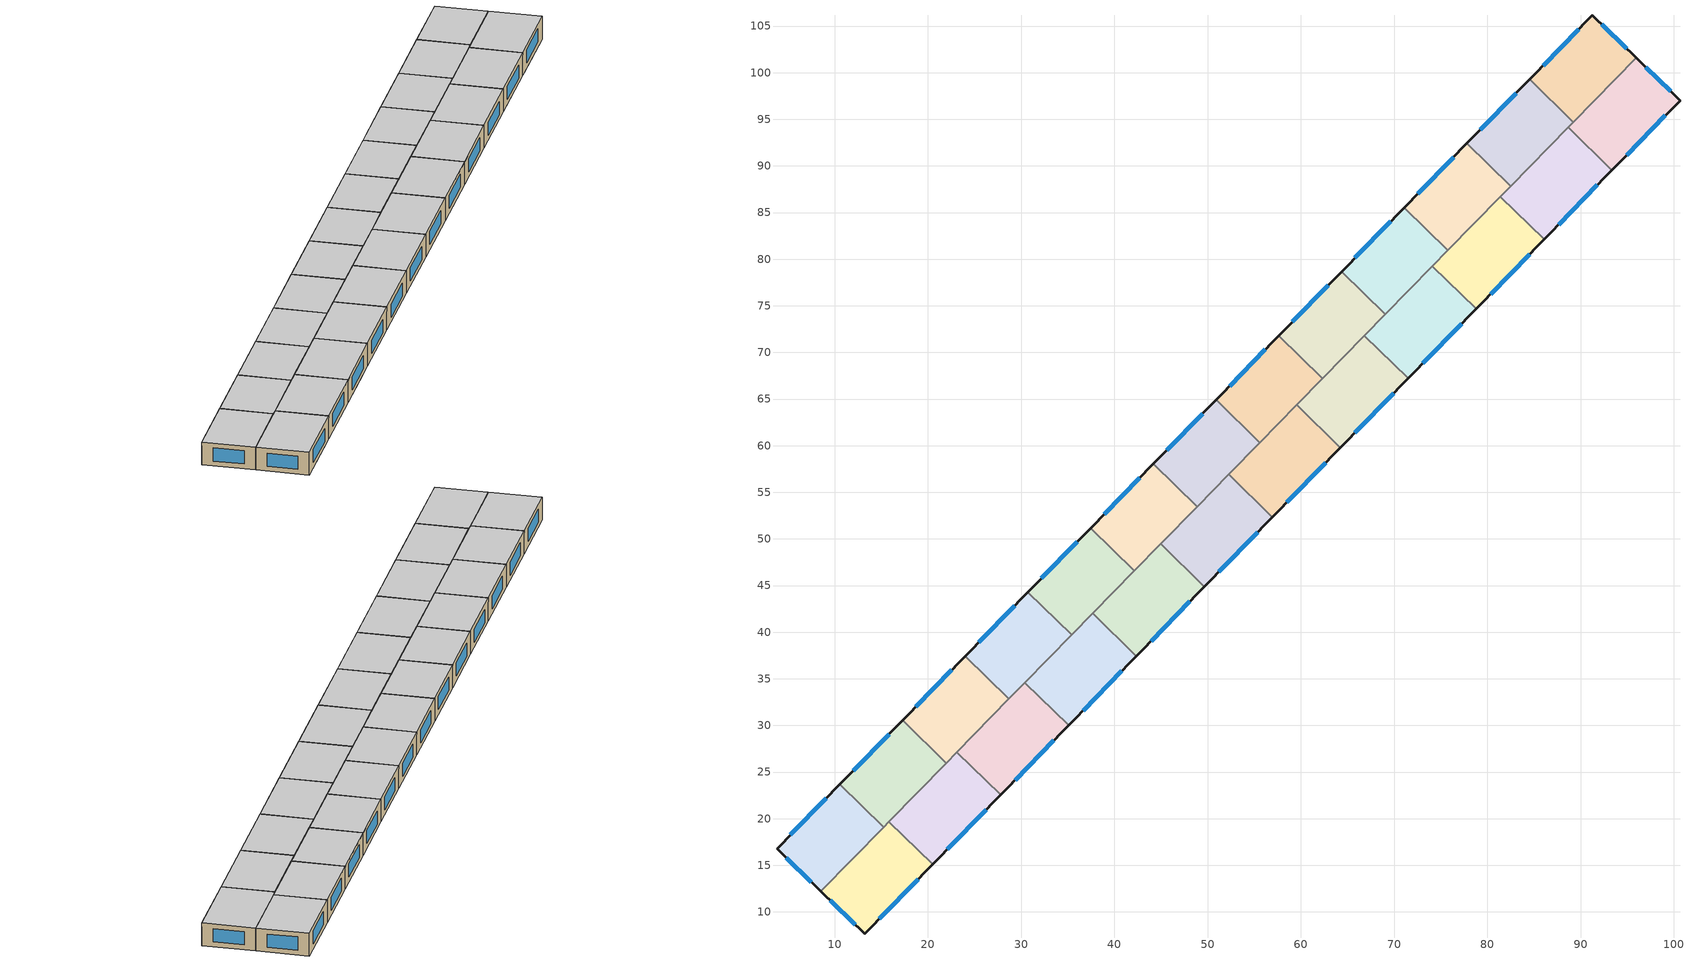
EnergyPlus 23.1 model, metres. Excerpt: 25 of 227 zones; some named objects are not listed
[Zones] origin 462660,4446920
1fd8a064e84866d3_F2_dwelling_0
 floor to 1fd8a064e84866d3_F1_dwelling_0 (EU_floor_Construction): 95.95,101.59 89.22,94.7 84.53,99.29 91.25,106.15 z6
 wall outside (EU_wall_Construction): 95.95,101.59 91.25,106.15 84.53,99.29 z6:9
 wall to 1fd8a064e84866d3_F2_dwelling_1 (EU_wall_Construction): 84.53,99.29 89.22,94.7 z6:9
 wall to 1fd8a064e84866d3_F2_dwelling_13 (EU_wall_Construction): 89.22,94.7 95.95,101.59 z6:9
 window (EU_Window_Construction): 89.81,104.68 85.97,100.76 / 94.94,102.56 92.25,105.18 z6.64:8.36
 ceiling to 1fd8a064e84866d3_F3_dwelling_0 (EU_floor_Construction): 89.22,94.7 95.95,101.59 91.25,106.15 84.53,99.29 z9
1fd8a064e84866d3_F2_dwelling_1
 floor to 1fd8a064e84866d3_F1_dwelling_1 (EU_floor_Construction): 89.22,94.7 82.49,87.83 77.8,92.42 84.53,99.29 z6
 wall outside (EU_wall_Construction): 84.53,99.29 77.8,92.42 z6:9
 wall to 1fd8a064e84866d3_F2_dwelling_2 (EU_wall_Construction): 77.8,92.42 82.49,87.83 z6:9
 wall to 1fd8a064e84866d3_F2_dwelling_14 (EU_wall_Construction): 82.49,87.83 88.67,94.15 z6:9
 wall to 1fd8a064e84866d3_F2_dwelling_13 (EU_wall_Construction): 88.67,94.15 89.22,94.7 z6:9
 window (EU_Window_Construction): 83.09,97.82 79.24,93.89 z6.64:8.36
 ceiling to 1fd8a064e84866d3_F3_dwelling_1 (EU_floor_Construction): 82.49,87.83 89.22,94.7 84.53,99.29 77.8,92.42 z9
1fd8a064e84866d3_F2_dwelling_10
 floor to 1fd8a064e84866d3_F1_dwelling_10 (EU_floor_Construction): 28.68,32.84 21.96,25.96 17.27,30.55 24,37.42 z6
 wall outside (EU_wall_Construction): 24,37.42 17.27,30.55 z6:9
 wall to 1fd8a064e84866d3_F2_dwelling_9 (EU_wall_Construction): 28.68,32.84 24,37.42 z6:9
 wall to 1fd8a064e84866d3_F2_dwelling_11 (EU_wall_Construction): 17.27,30.55 21.96,25.96 z6:9
 wall to 1fd8a064e84866d3_F2_dwelling_22 (EU_wall_Construction): 23.1,27.13 28.68,32.84 z6:9
 wall to 1fd8a064e84866d3_F2_dwelling_23 (EU_wall_Construction): 21.96,25.96 23.1,27.13 z6:9
 window (EU_Window_Construction): 22.56,35.95 18.71,32.02 z6.64:8.36
 ceiling to 1fd8a064e84866d3_F3_dwelling_10 (EU_floor_Construction): 21.96,25.96 28.68,32.84 24,37.42 17.27,30.55 z9
1fd8a064e84866d3_F2_dwelling_11
 floor to 1fd8a064e84866d3_F1_dwelling_11 (EU_floor_Construction): 21.96,25.96 15.23,19.09 10.55,23.67 17.27,30.55 z6
 wall outside (EU_wall_Construction): 17.27,30.55 10.55,23.67 z6:9
 wall to 1fd8a064e84866d3_F2_dwelling_12 (EU_wall_Construction): 10.55,23.67 15.23,19.09 z6:9
 wall to 1fd8a064e84866d3_F2_dwelling_23 (EU_wall_Construction): 15.82,19.68 21.96,25.96 z6:9
 wall to 1fd8a064e84866d3_F2_dwelling_24 (EU_wall_Construction): 15.23,19.09 15.82,19.68 z6:9
 window (EU_Window_Construction): 15.83,29.08 11.99,25.15 z6.64:8.36
 ceiling to 1fd8a064e84866d3_F3_dwelling_11 (EU_floor_Construction): 15.23,19.09 21.96,25.96 17.27,30.55 10.55,23.67 z9
1fd8a064e84866d3_F2_dwelling_12
 floor to 1fd8a064e84866d3_F1_dwelling_12 (EU_floor_Construction): 15.23,19.09 8.52,12.23 3.81,16.79 10.55,23.67 z6
 wall outside (EU_wall_Construction): 10.55,23.67 3.81,16.79 8.52,12.23 z6:9
 wall to 1fd8a064e84866d3_F2_dwelling_24 (EU_wall_Construction): 8.52,12.23 15.23,19.09 z6:9
 window (EU_Window_Construction): 4.82,15.81 7.51,13.2 / 9.1,22.2 5.25,18.26 z6.64:8.36
 ceiling to 1fd8a064e84866d3_F3_dwelling_12 (EU_floor_Construction): 8.52,12.23 15.23,19.09 10.55,23.67 3.81,16.79 z9
1fd8a064e84866d3_F2_dwelling_13
 floor to 1fd8a064e84866d3_F1_dwelling_13 (EU_floor_Construction): 100.65,97.02 93.92,90.14 89.23,94.72 95.95,101.59 z6
 floor to 1fd8a064e84866d3_F1_dwelling_14 (EU_floor_Construction): 93.92,90.14 93.36,89.56 88.67,94.15 89.23,94.72 z6
 wall outside (EU_wall_Construction): 93.36,89.56 100.65,97.02 95.95,101.59 z6:9
 wall to 1fd8a064e84866d3_F2_dwelling_14 (EU_wall_Construction): 88.67,94.15 93.36,89.56 z6:9
 window (EU_Window_Construction): 99.65,98 96.96,100.61 / 94.92,91.16 99.09,95.42 z6.64:8.36
 ceiling to 1fd8a064e84866d3_F3_dwelling_13 (EU_floor_Construction): 93.36,89.56 100.65,97.02 95.95,101.59 88.67,94.15 z9
1fd8a064e84866d3_F2_dwelling_14
 floor to 1fd8a064e84866d3_F1_dwelling_14 (EU_floor_Construction): 93.36,89.56 87.19,83.26 82.51,87.85 88.67,94.15 z6
 floor to 1fd8a064e84866d3_F1_dwelling_15 (EU_floor_Construction): 87.19,83.26 86.07,82.12 81.39,86.7 82.51,87.85 z6
 wall outside (EU_wall_Construction): 86.07,82.12 93.36,89.56 z6:9
 wall to 1fd8a064e84866d3_F2_dwelling_15 (EU_wall_Construction): 81.39,86.7 86.07,82.12 z6:9
 wall to 1fd8a064e84866d3_F2_dwelling_2 (EU_wall_Construction): 82.49,87.83 81.39,86.7 z6:9
 window (EU_Window_Construction): 87.63,83.71 91.8,87.97 z6.64:8.36
 ceiling to 1fd8a064e84866d3_F3_dwelling_14 (EU_floor_Construction): 86.07,82.12 93.36,89.56 88.67,94.15 81.39,86.7 z9
1fd8a064e84866d3_F2_dwelling_15
 floor to 1fd8a064e84866d3_F1_dwelling_15 (EU_floor_Construction): 86.07,82.12 80.47,76.39 75.78,80.97 81.39,86.7 z6
 floor to 1fd8a064e84866d3_F1_dwelling_16 (EU_floor_Construction): 80.47,76.39 78.79,74.67 74.1,79.26 75.78,80.97 z6
 wall outside (EU_wall_Construction): 78.79,74.67 86.07,82.12 z6:9
 wall to 1fd8a064e84866d3_F2_dwelling_16 (EU_wall_Construction): 74.1,79.26 78.79,74.67 z6:9
 wall to 1fd8a064e84866d3_F2_dwelling_2 (EU_wall_Construction): 81.39,86.7 75.76,80.95 z6:9
 wall to 1fd8a064e84866d3_F2_dwelling_3 (EU_wall_Construction): 75.76,80.95 74.1,79.26 z6:9
 window (EU_Window_Construction): 80.35,76.27 84.51,80.52 z6.64:8.36
 ceiling to 1fd8a064e84866d3_F3_dwelling_15 (EU_floor_Construction): 78.79,74.67 86.07,82.12 81.39,86.7 74.1,79.26 z9
1fd8a064e84866d3_F2_dwelling_16
 floor to 1fd8a064e84866d3_F1_dwelling_16 (EU_floor_Construction): 78.79,74.67 73.74,69.52 69.06,74.1 74.1,79.26 z6
 floor to 1fd8a064e84866d3_F1_dwelling_17 (EU_floor_Construction): 73.74,69.52 71.5,67.23 66.82,71.81 69.06,74.1 z6
 wall outside (EU_wall_Construction): 71.5,67.22 78.79,74.67 z6:9
 wall to 1fd8a064e84866d3_F2_dwelling_17 (EU_wall_Construction): 66.82,71.81 71.5,67.22 z6:9
 wall to 1fd8a064e84866d3_F2_dwelling_3 (EU_wall_Construction): 74.1,79.26 69.04,74.08 z6:9
 wall to 1fd8a064e84866d3_F2_dwelling_4 (EU_wall_Construction): 69.04,74.08 66.82,71.81 z6:9
 window (EU_Window_Construction): 73.06,68.82 77.23,73.08 z6.64:8.36
 ceiling to 1fd8a064e84866d3_F3_dwelling_16 (EU_floor_Construction): 71.5,67.22 78.79,74.67 74.1,79.26 66.82,71.81 z9
1fd8a064e84866d3_F2_dwelling_17
 floor to 1fd8a064e84866d3_F1_dwelling_17 (EU_floor_Construction): 71.5,67.23 67.02,62.64 62.33,67.23 66.82,71.81 z6
 floor to 1fd8a064e84866d3_F1_dwelling_18 (EU_floor_Construction): 67.02,62.64 64.22,59.78 59.53,64.36 62.33,67.23 z6
 wall outside (EU_wall_Construction): 64.22,59.78 71.5,67.22 z6:9
 wall to 1fd8a064e84866d3_F2_dwelling_18 (EU_wall_Construction): 59.53,64.36 64.22,59.78 z6:9
 wall to 1fd8a064e84866d3_F2_dwelling_4 (EU_wall_Construction): 66.82,71.81 62.31,67.21 z6:9
 wall to 1fd8a064e84866d3_F2_dwelling_5 (EU_wall_Construction): 62.31,67.21 59.53,64.36 z6:9
 window (EU_Window_Construction): 65.78,61.37 69.94,65.63 z6.64:8.36
 ceiling to 1fd8a064e84866d3_F3_dwelling_17 (EU_floor_Construction): 64.22,59.78 71.5,67.22 66.82,71.81 59.53,64.36 z9
1fd8a064e84866d3_F2_dwelling_18
 floor to 1fd8a064e84866d3_F1_dwelling_18 (EU_floor_Construction): 64.22,59.78 60.29,55.77 55.61,60.35 59.53,64.36 z6
 floor to 1fd8a064e84866d3_F1_dwelling_19 (EU_floor_Construction): 60.29,55.77 56.93,52.33 52.25,56.92 55.61,60.35 z6
 wall outside (EU_wall_Construction): 56.93,52.33 64.22,59.78 z6:9
 wall to 1fd8a064e84866d3_F2_dwelling_19 (EU_wall_Construction): 52.25,56.92 56.93,52.33 z6:9
 wall to 1fd8a064e84866d3_F2_dwelling_5 (EU_wall_Construction): 59.53,64.36 55.59,60.33 z6:9
 wall to 1fd8a064e84866d3_F2_dwelling_6 (EU_wall_Construction): 55.59,60.33 52.25,56.92 z6:9
 window (EU_Window_Construction): 58.49,53.93 62.66,58.18 z6.64:8.36
 ceiling to 1fd8a064e84866d3_F3_dwelling_18 (EU_floor_Construction): 56.93,52.33 64.22,59.78 59.53,64.36 52.25,56.92 z9
1fd8a064e84866d3_F2_dwelling_19
 floor to 1fd8a064e84866d3_F1_dwelling_19 (EU_floor_Construction): 56.93,52.33 53.57,48.9 48.88,53.48 52.25,56.92 z6
 floor to 1fd8a064e84866d3_F1_dwelling_20 (EU_floor_Construction): 53.57,48.9 49.65,44.89 44.96,49.47 48.88,53.48 z6
 wall outside (EU_wall_Construction): 49.65,44.89 56.93,52.33 z6:9
 wall to 1fd8a064e84866d3_F2_dwelling_20 (EU_wall_Construction): 44.96,49.47 49.65,44.89 z6:9
 wall to 1fd8a064e84866d3_F2_dwelling_7 (EU_wall_Construction): 48.86,53.46 44.96,49.47 z6:9
 wall to 1fd8a064e84866d3_F2_dwelling_6 (EU_wall_Construction): 52.25,56.92 48.86,53.46 z6:9
 window (EU_Window_Construction): 51.21,46.48 55.37,50.74 z6.64:8.36
 ceiling to 1fd8a064e84866d3_F3_dwelling_19 (EU_floor_Construction): 49.65,44.89 56.93,52.33 52.25,56.92 44.96,49.47 z9
1fd8a064e84866d3_F2_dwelling_2
 floor to 1fd8a064e84866d3_F1_dwelling_2 (EU_floor_Construction): 82.49,87.83 75.76,80.96 71.08,85.54 77.8,92.42 z6
 wall outside (EU_wall_Construction): 77.8,92.42 71.08,85.54 z6:9
 wall to 1fd8a064e84866d3_F2_dwelling_3 (EU_wall_Construction): 71.08,85.54 75.76,80.96 z6:9
 window (EU_Window_Construction): 76.36,90.94 72.52,87.01 z6.64:8.36
 ceiling to 1fd8a064e84866d3_F3_dwelling_2 (EU_floor_Construction): 75.76,80.96 82.49,87.83 77.8,92.42 71.08,85.54 z9
1fd8a064e84866d3_F2_dwelling_20
 floor to 1fd8a064e84866d3_F1_dwelling_20 (EU_floor_Construction): 49.65,44.89 46.84,42.02 42.16,46.61 44.96,49.47 z6
 floor to 1fd8a064e84866d3_F1_dwelling_21 (EU_floor_Construction): 46.84,42.02 42.36,37.44 37.67,42.02 42.16,46.61 z6
 wall outside (EU_wall_Construction): 42.36,37.44 49.65,44.89 z6:9
 wall to 1fd8a064e84866d3_F2_dwelling_21 (EU_wall_Construction): 37.67,42.03 42.36,37.44 z6:9
 wall to 1fd8a064e84866d3_F2_dwelling_8 (EU_wall_Construction): 42.14,46.58 37.67,42.03 z6:9
 wall to 1fd8a064e84866d3_F2_dwelling_7 (EU_wall_Construction): 44.96,49.47 42.14,46.58 z6:9
 window (EU_Window_Construction): 43.92,39.03 48.09,43.29 z6.64:8.36
 ceiling to 1fd8a064e84866d3_F3_dwelling_20 (EU_floor_Construction): 42.36,37.44 49.65,44.89 44.96,49.47 37.67,42.03 z9
1fd8a064e84866d3_F2_dwelling_21
 floor to 1fd8a064e84866d3_F1_dwelling_21 (EU_floor_Construction): 42.36,37.44 40.12,35.15 35.43,39.73 37.67,42.02 z6
 floor to 1fd8a064e84866d3_F1_dwelling_22 (EU_floor_Construction): 40.12,35.15 35.07,29.99 30.39,34.58 35.43,39.73 z6
 wall outside (EU_wall_Construction): 35.07,29.99 42.36,37.44 z6:9
 wall to 1fd8a064e84866d3_F2_dwelling_22 (EU_wall_Construction): 30.39,34.58 35.07,29.99 z6:9
 wall to 1fd8a064e84866d3_F2_dwelling_9 (EU_wall_Construction): 35.41,39.71 30.39,34.58 z6:9
 wall to 1fd8a064e84866d3_F2_dwelling_8 (EU_wall_Construction): 37.67,42.02 35.41,39.71 z6:9
 window (EU_Window_Construction): 36.63,31.59 40.8,35.84 z6.64:8.36
 ceiling to 1fd8a064e84866d3_F3_dwelling_21 (EU_floor_Construction): 35.07,29.99 42.36,37.44 37.67,42.03 30.39,34.58 z9
1fd8a064e84866d3_F2_dwelling_22
 floor to 1fd8a064e84866d3_F1_dwelling_22 (EU_floor_Construction): 35.07,29.99 33.39,28.28 28.71,32.86 30.39,34.58 z6
 floor to 1fd8a064e84866d3_F1_dwelling_23 (EU_floor_Construction): 33.39,28.28 27.79,22.55 23.1,27.13 28.71,32.86 z6
 wall outside (EU_wall_Construction): 27.79,22.55 35.07,29.99 z6:9
 wall to 1fd8a064e84866d3_F2_dwelling_23 (EU_wall_Construction): 23.1,27.13 27.79,22.55 z6:9
 wall to 1fd8a064e84866d3_F2_dwelling_9 (EU_wall_Construction): 30.39,34.58 28.68,32.84 z6:9
 window (EU_Window_Construction): 29.35,24.14 33.51,28.4 z6.64:8.36
 ceiling to 1fd8a064e84866d3_F3_dwelling_22 (EU_floor_Construction): 27.79,22.55 35.07,29.99 30.39,34.58 23.1,27.13 z9
1fd8a064e84866d3_F2_dwelling_23
 floor to 1fd8a064e84866d3_F1_dwelling_23 (EU_floor_Construction): 27.79,22.55 26.67,21.4 21.98,25.99 23.1,27.13 z6
 floor to 1fd8a064e84866d3_F1_dwelling_24 (EU_floor_Construction): 26.67,21.4 20.5,15.1 15.82,19.68 21.98,25.99 z6
 wall outside (EU_wall_Construction): 20.5,15.1 27.79,22.55 z6:9
 wall to 1fd8a064e84866d3_F2_dwelling_24 (EU_wall_Construction): 15.82,19.68 20.5,15.1 z6:9
 window (EU_Window_Construction): 22.06,16.69 26.23,20.95 z6.64:8.36
 ceiling to 1fd8a064e84866d3_F3_dwelling_23 (EU_floor_Construction): 20.5,15.1 27.79,22.55 23.1,27.13 15.82,19.68 z9
1fd8a064e84866d3_F2_dwelling_24
 floor to 1fd8a064e84866d3_F1_dwelling_25 (EU_floor_Construction): 19.94,14.53 13.23,7.66 8.52,12.23 15.26,19.11 z6
 floor to 1fd8a064e84866d3_F1_dwelling_24 (EU_floor_Construction): 20.5,15.1 19.94,14.53 15.26,19.11 15.82,19.68 z6
 wall outside (EU_wall_Construction): 8.52,12.23 13.23,7.66 20.5,15.1 z6:9
 window (EU_Window_Construction): 14.78,9.26 18.94,13.51 / 9.53,11.25 12.22,8.64 z6.64:8.36
 ceiling to 1fd8a064e84866d3_F3_dwelling_24 (EU_floor_Construction): 13.23,7.66 20.5,15.1 15.82,19.68 8.52,12.23 z9
1fd8a064e84866d3_F2_dwelling_3
 floor to 1fd8a064e84866d3_F1_dwelling_3 (EU_floor_Construction): 75.76,80.96 69.04,74.08 64.35,78.67 71.08,85.54 z6
 wall outside (EU_wall_Construction): 71.08,85.54 64.35,78.67 z6:9
 wall to 1fd8a064e84866d3_F2_dwelling_4 (EU_wall_Construction): 64.35,78.67 69.04,74.08 z6:9
 window (EU_Window_Construction): 69.64,84.07 65.79,80.14 z6.64:8.36
 ceiling to 1fd8a064e84866d3_F3_dwelling_3 (EU_floor_Construction): 69.04,74.08 75.76,80.96 71.08,85.54 64.35,78.67 z9
1fd8a064e84866d3_F2_dwelling_4
 floor to 1fd8a064e84866d3_F1_dwelling_4 (EU_floor_Construction): 69.04,74.08 62.31,67.21 57.63,71.79 64.35,78.67 z6
 wall outside (EU_wall_Construction): 64.35,78.67 57.63,71.79 z6:9
 wall to 1fd8a064e84866d3_F2_dwelling_5 (EU_wall_Construction): 57.63,71.79 62.31,67.21 z6:9
 window (EU_Window_Construction): 62.91,77.19 59.07,73.26 z6.64:8.36
 ceiling to 1fd8a064e84866d3_F3_dwelling_4 (EU_floor_Construction): 62.31,67.21 69.04,74.08 64.35,78.67 57.63,71.79 z9
1fd8a064e84866d3_F2_dwelling_5
 floor to 1fd8a064e84866d3_F1_dwelling_5 (EU_floor_Construction): 62.31,67.21 55.59,60.33 50.9,64.92 57.63,71.79 z6
 wall outside (EU_wall_Construction): 57.63,71.79 50.9,64.92 z6:9
 wall to 1fd8a064e84866d3_F2_dwelling_6 (EU_wall_Construction): 50.9,64.92 55.59,60.33 z6:9
 window (EU_Window_Construction): 56.19,70.32 52.34,66.39 z6.64:8.36
 ceiling to 1fd8a064e84866d3_F3_dwelling_5 (EU_floor_Construction): 55.59,60.33 62.31,67.21 57.63,71.79 50.9,64.92 z9
1fd8a064e84866d3_F2_dwelling_6
 floor to 1fd8a064e84866d3_F1_dwelling_6 (EU_floor_Construction): 55.59,60.33 48.86,53.46 44.18,58.04 50.9,64.92 z6
 wall outside (EU_wall_Construction): 50.9,64.92 44.18,58.04 z6:9
 wall to 1fd8a064e84866d3_F2_dwelling_7 (EU_wall_Construction): 44.18,58.04 48.86,53.46 z6:9
 window (EU_Window_Construction): 49.46,63.45 45.62,59.52 z6.64:8.36
 ceiling to 1fd8a064e84866d3_F3_dwelling_6 (EU_floor_Construction): 48.86,53.46 55.59,60.33 50.9,64.92 44.18,58.04 z9
1fd8a064e84866d3_F2_dwelling_7
 floor to 1fd8a064e84866d3_F1_dwelling_7 (EU_floor_Construction): 48.86,53.46 42.14,46.58 37.45,51.17 44.18,58.04 z6
 wall outside (EU_wall_Construction): 44.18,58.04 37.45,51.17 z6:9
 wall to 1fd8a064e84866d3_F2_dwelling_8 (EU_wall_Construction): 37.45,51.17 42.14,46.58 z6:9
 window (EU_Window_Construction): 42.74,56.57 38.89,52.64 z6.64:8.36
 ceiling to 1fd8a064e84866d3_F3_dwelling_7 (EU_floor_Construction): 42.14,46.58 48.86,53.46 44.18,58.04 37.45,51.17 z9
1fd8a064e84866d3_F2_dwelling_8
 floor to 1fd8a064e84866d3_F1_dwelling_8 (EU_floor_Construction): 42.14,46.58 35.41,39.71 30.72,44.3 37.45,51.17 z6
 wall outside (EU_wall_Construction): 37.45,51.17 30.72,44.3 z6:9
 wall to 1fd8a064e84866d3_F2_dwelling_9 (EU_wall_Construction): 30.72,44.3 35.41,39.71 z6:9
 window (EU_Window_Construction): 36.01,49.7 32.17,45.77 z6.64:8.36
 ceiling to 1fd8a064e84866d3_F3_dwelling_8 (EU_floor_Construction): 35.41,39.71 42.14,46.58 37.45,51.17 30.72,44.3 z9
1fd8a064e84866d3_F2_dwelling_9
 floor to 1fd8a064e84866d3_F1_dwelling_9 (EU_floor_Construction): 35.41,39.71 28.68,32.84 24,37.42 30.72,44.3 z6
 wall outside (EU_wall_Construction): 30.72,44.3 24,37.42 z6:9
 window (EU_Window_Construction): 29.28,42.82 25.44,38.89 z6.64:8.36
 ceiling to 1fd8a064e84866d3_F3_dwelling_9 (EU_floor_Construction): 28.68,32.84 35.41,39.71 30.72,44.3 24,37.42 z9
[Building]
EU S2 Campaign: North Axis=0; Terrain=City; Solar Distribution=FullExterior
[Site:Location]
Yerevan-Zvartnots.Intl.AP: Latitude=40.15; Longitude=44.383; Time Zone=4; Elevation=854
[SizingPeriod:WeatherFileDays]
AnnualSizingPeriod: Begin Month=1; Begin Day of Month=1; End Month=12; End Day of Month=31; Day of Week for Start Day=Monday; Use Weather File Daylight Saving Period=No; Use Weather File Rain and Snow Indicators=No
[MATERIAL]
EU_InternalMass_Material: Roughness=MediumRough; Thickness=0.1; Conductivity=1; Density=1800; Specific Heat=900; Thermal Absorptance=0.9; Solar Absorptance=0.7; Visible Absorptance=0.7
[MATERIAL:NOMASS] Roughness=MediumRough; Thermal Absorptance=0.9; Solar Absorptance=0.7; Visible Absorptance=0.7
Name | Thermal Resistance
EU_wall_NoMass | 1.05043
EU_floor_NoMass | 0.478065
[WINDOWMATERIAL:SIMPLEGLAZINGSYSTEM]
EU_Window_SimpleGlazing: UFactor=2.5566; Solar Heat Gain Coefficient=0.75; Visible Transmittance=0.75
[CONSTRUCTION]
EU_wall_Construction: EU_wall_NoMass
EU_floor_Construction: EU_floor_NoMass
EU_Window_Construction: EU_Window_SimpleGlazing
EU_InternalMass_Construction: EU_InternalMass_Material
[ZONE] Type=1; Multiplier=1; Ceiling Height=autocalculate; Floor Area=autocalculate; Part of Total Floor Area=Yes
Name | Volume
1fd8a064e84866d3_F2_dwelling_0; 1fd8a064e84866d3_F2_dwelling_11 | 189.155
1fd8a064e84866d3_F2_dwelling_1; 1fd8a064e84866d3_F2_dwelling_3; 1fd8a064e84866d3_F2_dwelling_6; 1fd8a064e84866d3_F2_dwelling_8 | 189.137
1fd8a064e84866d3_F2_dwelling_10 | 189.154
1fd8a064e84866d3_F2_dwelling_12 | 189.159
1fd8a064e84866d3_F2_dwelling_13 | 204.911
1fd8a064e84866d3_F2_dwelling_14 | 204.935
1fd8a064e84866d3_F2_dwelling_15 | 204.889
1fd8a064e84866d3_F2_dwelling_16 | 204.917
1fd8a064e84866d3_F2_dwelling_17; 1fd8a064e84866d3_F2_dwelling_20 | 204.899
1fd8a064e84866d3_F2_dwelling_18 | 204.895
1fd8a064e84866d3_F2_dwelling_19 | 204.908
1fd8a064e84866d3_F2_dwelling_2 | 189.165
1fd8a064e84866d3_F2_dwelling_21 | 204.927
1fd8a064e84866d3_F2_dwelling_22; 1fd8a064e84866d3_F2_dwelling_23 | 204.909
1fd8a064e84866d3_F2_dwelling_24 | 204.91
1fd8a064e84866d3_F2_dwelling_4; 1fd8a064e84866d3_F2_dwelling_5 | 189.151
1fd8a064e84866d3_F2_dwelling_7 | 189.15
1fd8a064e84866d3_F2_dwelling_9 | 189.168
[INTERNALMASS] Construction=EU_InternalMass_Construction
Name | Zone or ZoneList | Surface Area
1fd8a064e84866d3_F2_dwelling_0_EU_InternalMass | 1fd8a064e84866d3_F2_dwelling_0 | 63.0516
1fd8a064e84866d3_F2_dwelling_1_EU_InternalMass | 1fd8a064e84866d3_F2_dwelling_1 | 63.0456
1fd8a064e84866d3_F2_dwelling_2_EU_InternalMass | 1fd8a064e84866d3_F2_dwelling_2 | 63.055
1fd8a064e84866d3_F2_dwelling_3_EU_InternalMass | 1fd8a064e84866d3_F2_dwelling_3 | 63.0457
1fd8a064e84866d3_F2_dwelling_4_EU_InternalMass | 1fd8a064e84866d3_F2_dwelling_4 | 63.0503
1fd8a064e84866d3_F2_dwelling_5_EU_InternalMass | 1fd8a064e84866d3_F2_dwelling_5 | 63.0503
1fd8a064e84866d3_F2_dwelling_6_EU_InternalMass | 1fd8a064e84866d3_F2_dwelling_6 | 63.0457
1fd8a064e84866d3_F2_dwelling_7_EU_InternalMass | 1fd8a064e84866d3_F2_dwelling_7 | 63.0503
1fd8a064e84866d3_F2_dwelling_8_EU_InternalMass | 1fd8a064e84866d3_F2_dwelling_8 | 63.0457
1fd8a064e84866d3_F2_dwelling_9_EU_InternalMass | 1fd8a064e84866d3_F2_dwelling_9 | 63.056
1fd8a064e84866d3_F2_dwelling_10_EU_InternalMass | 1fd8a064e84866d3_F2_dwelling_10 | 63.0514
1fd8a064e84866d3_F2_dwelling_11_EU_InternalMass | 1fd8a064e84866d3_F2_dwelling_11 | 63.0514
1fd8a064e84866d3_F2_dwelling_12_EU_InternalMass | 1fd8a064e84866d3_F2_dwelling_12 | 63.0531
1fd8a064e84866d3_F2_dwelling_13_EU_InternalMass | 1fd8a064e84866d3_F2_dwelling_13 | 68.3037
1fd8a064e84866d3_F2_dwelling_14_EU_InternalMass | 1fd8a064e84866d3_F2_dwelling_14 | 68.3117
1fd8a064e84866d3_F2_dwelling_15_EU_InternalMass | 1fd8a064e84866d3_F2_dwelling_15 | 68.2964
1fd8a064e84866d3_F2_dwelling_16_EU_InternalMass | 1fd8a064e84866d3_F2_dwelling_16 | 68.3057
1fd8a064e84866d3_F2_dwelling_17_EU_InternalMass | 1fd8a064e84866d3_F2_dwelling_17 | 68.2997
1fd8a064e84866d3_F2_dwelling_18_EU_InternalMass | 1fd8a064e84866d3_F2_dwelling_18 | 68.2983
1fd8a064e84866d3_F2_dwelling_19_EU_InternalMass | 1fd8a064e84866d3_F2_dwelling_19 | 68.303
1fd8a064e84866d3_F2_dwelling_20_EU_InternalMass | 1fd8a064e84866d3_F2_dwelling_20 | 68.2997
1fd8a064e84866d3_F2_dwelling_21_EU_InternalMass | 1fd8a064e84866d3_F2_dwelling_21 | 68.309
1fd8a064e84866d3_F2_dwelling_22_EU_InternalMass | 1fd8a064e84866d3_F2_dwelling_22 | 68.303
1fd8a064e84866d3_F2_dwelling_23_EU_InternalMass | 1fd8a064e84866d3_F2_dwelling_23 | 68.303
1fd8a064e84866d3_F2_dwelling_24_EU_InternalMass | 1fd8a064e84866d3_F2_dwelling_24 | 68.3033
[OTHEREQUIPMENT] Fuel Type=Electricity; Design Level Calculation Method=Watts/Area; Power per Zone Floor Area=1; Fraction Latent=0; Fraction Radiant=0; Fraction Lost=0; Carbon Dioxide Generation Rate=0; EndUse Subcategory=EU_Step8_InternalGains
Name | Zone or ZoneList or Space or SpaceList | Schedule
EU_Step8_InternalGain_1fd8a064e84866d3_F2_dwelling_0_f000 | 1fd8a064e84866d3_F2_dwelling_0 | EU_Step8_GainSchedule_1fd8a064e84866d3_F2_dwelling_0_f000
EU_Step8_InternalGain_1fd8a064e84866d3_F2_dwelling_1_f000 | 1fd8a064e84866d3_F2_dwelling_1 | EU_Step8_GainSchedule_1fd8a064e84866d3_F2_dwelling_1_f000
EU_Step8_InternalGain_1fd8a064e84866d3_F2_dwelling_2_f000 | 1fd8a064e84866d3_F2_dwelling_2 | EU_Step8_GainSchedule_1fd8a064e84866d3_F2_dwelling_2_f000
EU_Step8_InternalGain_1fd8a064e84866d3_F2_dwelling_3_f000 | 1fd8a064e84866d3_F2_dwelling_3 | EU_Step8_GainSchedule_1fd8a064e84866d3_F2_dwelling_3_f000
EU_Step8_InternalGain_1fd8a064e84866d3_F2_dwelling_4_f000 | 1fd8a064e84866d3_F2_dwelling_4 | EU_Step8_GainSchedule_1fd8a064e84866d3_F2_dwelling_4_f000
EU_Step8_InternalGain_1fd8a064e84866d3_F2_dwelling_5_f000 | 1fd8a064e84866d3_F2_dwelling_5 | EU_Step8_GainSchedule_1fd8a064e84866d3_F2_dwelling_5_f000
EU_Step8_InternalGain_1fd8a064e84866d3_F2_dwelling_6_f000 | 1fd8a064e84866d3_F2_dwelling_6 | EU_Step8_GainSchedule_1fd8a064e84866d3_F2_dwelling_6_f000
EU_Step8_InternalGain_1fd8a064e84866d3_F2_dwelling_7_f000 | 1fd8a064e84866d3_F2_dwelling_7 | EU_Step8_GainSchedule_1fd8a064e84866d3_F2_dwelling_7_f000
EU_Step8_InternalGain_1fd8a064e84866d3_F2_dwelling_8_f000 | 1fd8a064e84866d3_F2_dwelling_8 | EU_Step8_GainSchedule_1fd8a064e84866d3_F2_dwelling_8_f000
EU_Step8_InternalGain_1fd8a064e84866d3_F2_dwelling_9_f000 | 1fd8a064e84866d3_F2_dwelling_9 | EU_Step8_GainSchedule_1fd8a064e84866d3_F2_dwelling_9_f000
EU_Step8_InternalGain_1fd8a064e84866d3_F2_dwelling_10_f000 | 1fd8a064e84866d3_F2_dwelling_10 | EU_Step8_GainSchedule_1fd8a064e84866d3_F2_dwelling_10_f000
EU_Step8_InternalGain_1fd8a064e84866d3_F2_dwelling_11_f000 | 1fd8a064e84866d3_F2_dwelling_11 | EU_Step8_GainSchedule_1fd8a064e84866d3_F2_dwelling_11_f000
EU_Step8_InternalGain_1fd8a064e84866d3_F2_dwelling_12_f000 | 1fd8a064e84866d3_F2_dwelling_12 | EU_Step8_GainSchedule_1fd8a064e84866d3_F2_dwelling_12_f000
EU_Step8_InternalGain_1fd8a064e84866d3_F2_dwelling_13_f000 | 1fd8a064e84866d3_F2_dwelling_13 | EU_Step8_GainSchedule_1fd8a064e84866d3_F2_dwelling_13_f000
EU_Step8_InternalGain_1fd8a064e84866d3_F2_dwelling_14_f000 | 1fd8a064e84866d3_F2_dwelling_14 | EU_Step8_GainSchedule_1fd8a064e84866d3_F2_dwelling_14_f000
EU_Step8_InternalGain_1fd8a064e84866d3_F2_dwelling_15_f000 | 1fd8a064e84866d3_F2_dwelling_15 | EU_Step8_GainSchedule_1fd8a064e84866d3_F2_dwelling_15_f000
EU_Step8_InternalGain_1fd8a064e84866d3_F2_dwelling_16_f000 | 1fd8a064e84866d3_F2_dwelling_16 | EU_Step8_GainSchedule_1fd8a064e84866d3_F2_dwelling_16_f000
EU_Step8_InternalGain_1fd8a064e84866d3_F2_dwelling_17_f000 | 1fd8a064e84866d3_F2_dwelling_17 | EU_Step8_GainSchedule_1fd8a064e84866d3_F2_dwelling_17_f000
EU_Step8_InternalGain_1fd8a064e84866d3_F2_dwelling_18_f000 | 1fd8a064e84866d3_F2_dwelling_18 | EU_Step8_GainSchedule_1fd8a064e84866d3_F2_dwelling_18_f000
EU_Step8_InternalGain_1fd8a064e84866d3_F2_dwelling_19_f000 | 1fd8a064e84866d3_F2_dwelling_19 | EU_Step8_GainSchedule_1fd8a064e84866d3_F2_dwelling_19_f000
EU_Step8_InternalGain_1fd8a064e84866d3_F2_dwelling_20_f000 | 1fd8a064e84866d3_F2_dwelling_20 | EU_Step8_GainSchedule_1fd8a064e84866d3_F2_dwelling_20_f000
EU_Step8_InternalGain_1fd8a064e84866d3_F2_dwelling_21_f000 | 1fd8a064e84866d3_F2_dwelling_21 | EU_Step8_GainSchedule_1fd8a064e84866d3_F2_dwelling_21_f000
EU_Step8_InternalGain_1fd8a064e84866d3_F2_dwelling_22_f000 | 1fd8a064e84866d3_F2_dwelling_22 | EU_Step8_GainSchedule_1fd8a064e84866d3_F2_dwelling_22_f000
EU_Step8_InternalGain_1fd8a064e84866d3_F2_dwelling_23_f000 | 1fd8a064e84866d3_F2_dwelling_23 | EU_Step8_GainSchedule_1fd8a064e84866d3_F2_dwelling_23_f000
EU_Step8_InternalGain_1fd8a064e84866d3_F2_dwelling_24_f000 | 1fd8a064e84866d3_F2_dwelling_24 | EU_Step8_GainSchedule_1fd8a064e84866d3_F2_dwelling_24_f000
[ZONEVENTILATION:DESIGNFLOWRATE] Schedule=EU_AlwaysOn; Design Flow Rate Calculation Method=AirChanges/Hour; Air Changes per Hour=0.557805; Ventilation Type=Natural; Fan Pressure Rise=0; Fan Total Efficiency=1; Constant Term Coefficient=1; Temperature Term Coefficient=0; Velocity Term Coefficient=0; Velocity Squared Term Coefficient=0; Minimum Indoor Temperature=-100; Maximum Indoor Temperature=100; Delta Temperature=-100; Minimum Outdoor Temperature=-100; Maximum Outdoor Temperature=100; Maximum Wind Speed=40
Name | Zone or ZoneList or Space or SpaceList
EU_ConstantAir_1fd8a064e84866d3_F2_dwelling_0 | 1fd8a064e84866d3_F2_dwelling_0
EU_ConstantAir_1fd8a064e84866d3_F2_dwelling_1 | 1fd8a064e84866d3_F2_dwelling_1
EU_ConstantAir_1fd8a064e84866d3_F2_dwelling_2 | 1fd8a064e84866d3_F2_dwelling_2
EU_ConstantAir_1fd8a064e84866d3_F2_dwelling_3 | 1fd8a064e84866d3_F2_dwelling_3
EU_ConstantAir_1fd8a064e84866d3_F2_dwelling_4 | 1fd8a064e84866d3_F2_dwelling_4
EU_ConstantAir_1fd8a064e84866d3_F2_dwelling_5 | 1fd8a064e84866d3_F2_dwelling_5
EU_ConstantAir_1fd8a064e84866d3_F2_dwelling_6 | 1fd8a064e84866d3_F2_dwelling_6
EU_ConstantAir_1fd8a064e84866d3_F2_dwelling_7 | 1fd8a064e84866d3_F2_dwelling_7
EU_ConstantAir_1fd8a064e84866d3_F2_dwelling_8 | 1fd8a064e84866d3_F2_dwelling_8
EU_ConstantAir_1fd8a064e84866d3_F2_dwelling_9 | 1fd8a064e84866d3_F2_dwelling_9
EU_ConstantAir_1fd8a064e84866d3_F2_dwelling_10 | 1fd8a064e84866d3_F2_dwelling_10
EU_ConstantAir_1fd8a064e84866d3_F2_dwelling_11 | 1fd8a064e84866d3_F2_dwelling_11
EU_ConstantAir_1fd8a064e84866d3_F2_dwelling_12 | 1fd8a064e84866d3_F2_dwelling_12
EU_ConstantAir_1fd8a064e84866d3_F2_dwelling_13 | 1fd8a064e84866d3_F2_dwelling_13
EU_ConstantAir_1fd8a064e84866d3_F2_dwelling_14 | 1fd8a064e84866d3_F2_dwelling_14
EU_ConstantAir_1fd8a064e84866d3_F2_dwelling_15 | 1fd8a064e84866d3_F2_dwelling_15
EU_ConstantAir_1fd8a064e84866d3_F2_dwelling_16 | 1fd8a064e84866d3_F2_dwelling_16
EU_ConstantAir_1fd8a064e84866d3_F2_dwelling_17 | 1fd8a064e84866d3_F2_dwelling_17
EU_ConstantAir_1fd8a064e84866d3_F2_dwelling_18 | 1fd8a064e84866d3_F2_dwelling_18
EU_ConstantAir_1fd8a064e84866d3_F2_dwelling_19 | 1fd8a064e84866d3_F2_dwelling_19
EU_ConstantAir_1fd8a064e84866d3_F2_dwelling_20 | 1fd8a064e84866d3_F2_dwelling_20
EU_ConstantAir_1fd8a064e84866d3_F2_dwelling_21 | 1fd8a064e84866d3_F2_dwelling_21
EU_ConstantAir_1fd8a064e84866d3_F2_dwelling_22 | 1fd8a064e84866d3_F2_dwelling_22
EU_ConstantAir_1fd8a064e84866d3_F2_dwelling_23 | 1fd8a064e84866d3_F2_dwelling_23
EU_ConstantAir_1fd8a064e84866d3_F2_dwelling_24 | 1fd8a064e84866d3_F2_dwelling_24
[HVACTEMPLATE:ZONE:IDEALLOADSAIRSYSTEM] System Availability Schedule=EU_AlwaysOn; Maximum Heating Supply Air Temperature=50; Minimum Cooling Supply Air Temperature=13; Maximum Heating Supply Air Humidity Ratio=0.0156; Minimum Cooling Supply Air Humidity Ratio=0.0077; Heating Limit=NoLimit; Cooling Limit=NoLimit; Heating Availability Schedule=EU_AlwaysOn; Cooling Availability Schedule=EU_CoolingOff; Dehumidification Control Type=ConstantSensibleHeatRatio; Cooling Sensible Heat Ratio=0.7; Dehumidification Setpoint=60; Humidification Control Type=None; Humidification Setpoint=30; Outdoor Air Method=None; Outdoor Air Flow Rate per Person=0.00944; Outdoor Air Flow Rate per Zone Floor Area=0; Outdoor Air Flow Rate per Zone=0; Demand Controlled Ventilation Type=None; Outdoor Air Economizer Type=NoEconomizer; Heat Recovery Type=None; Sensible Heat Recovery Effectiveness=0.7; Latent Heat Recovery Effectiveness=0.65
Name | Template Thermostat
1fd8a064e84866d3_F2_dwelling_0 | EU_HeatOnly_1fd8a064e84866d3_F2_dwelling_0
1fd8a064e84866d3_F2_dwelling_1 | EU_HeatOnly_1fd8a064e84866d3_F2_dwelling_1
1fd8a064e84866d3_F2_dwelling_2 | EU_HeatOnly_1fd8a064e84866d3_F2_dwelling_2
1fd8a064e84866d3_F2_dwelling_3 | EU_HeatOnly_1fd8a064e84866d3_F2_dwelling_3
1fd8a064e84866d3_F2_dwelling_4 | EU_HeatOnly_1fd8a064e84866d3_F2_dwelling_4
1fd8a064e84866d3_F2_dwelling_5 | EU_HeatOnly_1fd8a064e84866d3_F2_dwelling_5
1fd8a064e84866d3_F2_dwelling_6 | EU_HeatOnly_1fd8a064e84866d3_F2_dwelling_6
1fd8a064e84866d3_F2_dwelling_7 | EU_HeatOnly_1fd8a064e84866d3_F2_dwelling_7
1fd8a064e84866d3_F2_dwelling_8 | EU_HeatOnly_1fd8a064e84866d3_F2_dwelling_8
1fd8a064e84866d3_F2_dwelling_9 | EU_HeatOnly_1fd8a064e84866d3_F2_dwelling_9
1fd8a064e84866d3_F2_dwelling_10 | EU_HeatOnly_1fd8a064e84866d3_F2_dwelling_10
1fd8a064e84866d3_F2_dwelling_11 | EU_HeatOnly_1fd8a064e84866d3_F2_dwelling_11
1fd8a064e84866d3_F2_dwelling_12 | EU_HeatOnly_1fd8a064e84866d3_F2_dwelling_12
1fd8a064e84866d3_F2_dwelling_13 | EU_HeatOnly_1fd8a064e84866d3_F2_dwelling_13
1fd8a064e84866d3_F2_dwelling_14 | EU_HeatOnly_1fd8a064e84866d3_F2_dwelling_14
1fd8a064e84866d3_F2_dwelling_15 | EU_HeatOnly_1fd8a064e84866d3_F2_dwelling_15
1fd8a064e84866d3_F2_dwelling_16 | EU_HeatOnly_1fd8a064e84866d3_F2_dwelling_16
1fd8a064e84866d3_F2_dwelling_17 | EU_HeatOnly_1fd8a064e84866d3_F2_dwelling_17
1fd8a064e84866d3_F2_dwelling_18 | EU_HeatOnly_1fd8a064e84866d3_F2_dwelling_18
1fd8a064e84866d3_F2_dwelling_19 | EU_HeatOnly_1fd8a064e84866d3_F2_dwelling_19
1fd8a064e84866d3_F2_dwelling_20 | EU_HeatOnly_1fd8a064e84866d3_F2_dwelling_20
1fd8a064e84866d3_F2_dwelling_21 | EU_HeatOnly_1fd8a064e84866d3_F2_dwelling_21
1fd8a064e84866d3_F2_dwelling_22 | EU_HeatOnly_1fd8a064e84866d3_F2_dwelling_22
1fd8a064e84866d3_F2_dwelling_23 | EU_HeatOnly_1fd8a064e84866d3_F2_dwelling_23
1fd8a064e84866d3_F2_dwelling_24 | EU_HeatOnly_1fd8a064e84866d3_F2_dwelling_24
[SIZING:ZONE] Zone Cooling Design Supply Air Temperature Input Method=SupplyAirTemperature; Zone Cooling Design Supply Air Temperature=13; Zone Heating Design Supply Air Temperature Input Method=SupplyAirTemperature; Zone Heating Design Supply Air Temperature=50; Zone Cooling Design Supply Air Humidity Ratio=0.008; Zone Heating Design Supply Air Humidity Ratio=0.008; Cooling Design Air Flow Method=DesignDay; Cooling Design Air Flow Rate=0; Cooling Minimum Air Flow per Zone Floor Area=0.000762; Cooling Minimum Air Flow=0; Cooling Minimum Air Flow Fraction=0.2; Heating Design Air Flow Method=DesignDay; Heating Design Air Flow Rate=0; Heating Maximum Air Flow per Zone Floor Area=0.002032; Heating Maximum Air Flow=0.141576; Heating Maximum Air Flow Fraction=0.3; Account for Dedicated Outdoor Air System=No; Dedicated Outdoor Air System Control Strategy=NeutralSupplyAir; Dedicated Outdoor Air Low Setpoint Temperature for Design=autosize; Dedicated Outdoor Air High Setpoint Temperature for Design=autosize; Zone Load Sizing Method=Sensible Load Only No Latent Load; Zone Latent Cooling Design Supply Air Humidity Ratio Input Method=HumidityRatioDifference; Zone Cooling Design Supply Air Humidity Ratio Difference=0.005; Zone Latent Heating Design Supply Air Humidity Ratio Input Method=HumidityRatioDifference; Zone Humidification Design Supply Air Humidity Ratio Difference=0.005
1fd8a064e84866d3_F2_dwelling_0; 1fd8a064e84866d3_F2_dwelling_1; 1fd8a064e84866d3_F2_dwelling_2; 1fd8a064e84866d3_F2_dwelling_3; 1fd8a064e84866d3_F2_dwelling_4; 1fd8a064e84866d3_F2_dwelling_5; 1fd8a064e84866d3_F2_dwelling_6; 1fd8a064e84866d3_F2_dwelling_7; 1fd8a064e84866d3_F2_dwelling_8; 1fd8a064e84866d3_F2_dwelling_9; 1fd8a064e84866d3_F2_dwelling_10; 1fd8a064e84866d3_F2_dwelling_11; 1fd8a064e84866d3_F2_dwelling_12; 1fd8a064e84866d3_F2_dwelling_13; 1fd8a064e84866d3_F2_dwelling_14; 1fd8a064e84866d3_F2_dwelling_15; 1fd8a064e84866d3_F2_dwelling_16; 1fd8a064e84866d3_F2_dwelling_17; 1fd8a064e84866d3_F2_dwelling_18; 1fd8a064e84866d3_F2_dwelling_19; 1fd8a064e84866d3_F2_dwelling_20; 1fd8a064e84866d3_F2_dwelling_21; 1fd8a064e84866d3_F2_dwelling_22; 1fd8a064e84866d3_F2_dwelling_23; 1fd8a064e84866d3_F2_dwelling_24
[SCHEDULE:CONSTANT]
Name | Hourly Value
EU_AlwaysOn | 1
EU_CoolingOff | 0
[SCHEDULE:FILE] Column Number=1; Rows to Skip at Top=0; Number of Hours of Data=8760; Column Separator=Comma; Interpolate to Timestep=No; Minutes per Item=60; Adjust Schedule for Daylight Savings=Yes
Name | File
EU_Step8_GainSchedule_1fd8a064e84866d3_F2_dwelling_0_f000 | ../../schedules/1fd8a064e84866d3/1fd8a064e84866d3_F2_dwelling_0_f000_gain.csv
EU_Step8_GainSchedule_1fd8a064e84866d3_F2_dwelling_1_f000 | ../../schedules/1fd8a064e84866d3/1fd8a064e84866d3_F2_dwelling_1_f000_gain.csv
EU_Step8_GainSchedule_1fd8a064e84866d3_F2_dwelling_2_f000 | ../../schedules/1fd8a064e84866d3/1fd8a064e84866d3_F2_dwelling_2_f000_gain.csv
EU_Step8_GainSchedule_1fd8a064e84866d3_F2_dwelling_3_f000 | ../../schedules/1fd8a064e84866d3/1fd8a064e84866d3_F2_dwelling_3_f000_gain.csv
EU_Step8_GainSchedule_1fd8a064e84866d3_F2_dwelling_4_f000 | ../../schedules/1fd8a064e84866d3/1fd8a064e84866d3_F2_dwelling_4_f000_gain.csv
EU_Step8_GainSchedule_1fd8a064e84866d3_F2_dwelling_5_f000 | ../../schedules/1fd8a064e84866d3/1fd8a064e84866d3_F2_dwelling_5_f000_gain.csv
EU_Step8_GainSchedule_1fd8a064e84866d3_F2_dwelling_6_f000 | ../../schedules/1fd8a064e84866d3/1fd8a064e84866d3_F2_dwelling_6_f000_gain.csv
EU_Step8_GainSchedule_1fd8a064e84866d3_F2_dwelling_7_f000 | ../../schedules/1fd8a064e84866d3/1fd8a064e84866d3_F2_dwelling_7_f000_gain.csv
EU_Step8_GainSchedule_1fd8a064e84866d3_F2_dwelling_8_f000 | ../../schedules/1fd8a064e84866d3/1fd8a064e84866d3_F2_dwelling_8_f000_gain.csv
EU_Step8_GainSchedule_1fd8a064e84866d3_F2_dwelling_9_f000 | ../../schedules/1fd8a064e84866d3/1fd8a064e84866d3_F2_dwelling_9_f000_gain.csv
EU_Step8_GainSchedule_1fd8a064e84866d3_F2_dwelling_10_f000 | ../../schedules/1fd8a064e84866d3/1fd8a064e84866d3_F2_dwelling_10_f000_gain.csv
EU_Step8_GainSchedule_1fd8a064e84866d3_F2_dwelling_11_f000 | ../../schedules/1fd8a064e84866d3/1fd8a064e84866d3_F2_dwelling_11_f000_gain.csv
EU_Step8_GainSchedule_1fd8a064e84866d3_F2_dwelling_12_f000 | ../../schedules/1fd8a064e84866d3/1fd8a064e84866d3_F2_dwelling_12_f000_gain.csv
EU_Step8_GainSchedule_1fd8a064e84866d3_F2_dwelling_13_f000 | ../../schedules/1fd8a064e84866d3/1fd8a064e84866d3_F2_dwelling_13_f000_gain.csv
EU_Step8_GainSchedule_1fd8a064e84866d3_F2_dwelling_14_f000 | ../../schedules/1fd8a064e84866d3/1fd8a064e84866d3_F2_dwelling_14_f000_gain.csv
EU_Step8_GainSchedule_1fd8a064e84866d3_F2_dwelling_15_f000 | ../../schedules/1fd8a064e84866d3/1fd8a064e84866d3_F2_dwelling_15_f000_gain.csv
EU_Step8_GainSchedule_1fd8a064e84866d3_F2_dwelling_16_f000 | ../../schedules/1fd8a064e84866d3/1fd8a064e84866d3_F2_dwelling_16_f000_gain.csv
EU_Step8_GainSchedule_1fd8a064e84866d3_F2_dwelling_17_f000 | ../../schedules/1fd8a064e84866d3/1fd8a064e84866d3_F2_dwelling_17_f000_gain.csv
EU_Step8_GainSchedule_1fd8a064e84866d3_F2_dwelling_18_f000 | ../../schedules/1fd8a064e84866d3/1fd8a064e84866d3_F2_dwelling_18_f000_gain.csv
EU_Step8_GainSchedule_1fd8a064e84866d3_F2_dwelling_19_f000 | ../../schedules/1fd8a064e84866d3/1fd8a064e84866d3_F2_dwelling_19_f000_gain.csv
EU_Step8_GainSchedule_1fd8a064e84866d3_F2_dwelling_20_f000 | ../../schedules/1fd8a064e84866d3/1fd8a064e84866d3_F2_dwelling_20_f000_gain.csv
EU_Step8_GainSchedule_1fd8a064e84866d3_F2_dwelling_21_f000 | ../../schedules/1fd8a064e84866d3/1fd8a064e84866d3_F2_dwelling_21_f000_gain.csv
EU_Step8_GainSchedule_1fd8a064e84866d3_F2_dwelling_22_f000 | ../../schedules/1fd8a064e84866d3/1fd8a064e84866d3_F2_dwelling_22_f000_gain.csv
EU_Step8_GainSchedule_1fd8a064e84866d3_F2_dwelling_23_f000 | ../../schedules/1fd8a064e84866d3/1fd8a064e84866d3_F2_dwelling_23_f000_gain.csv
EU_Step8_GainSchedule_1fd8a064e84866d3_F2_dwelling_24_f000 | ../../schedules/1fd8a064e84866d3/1fd8a064e84866d3_F2_dwelling_24_f000_gain.csv
